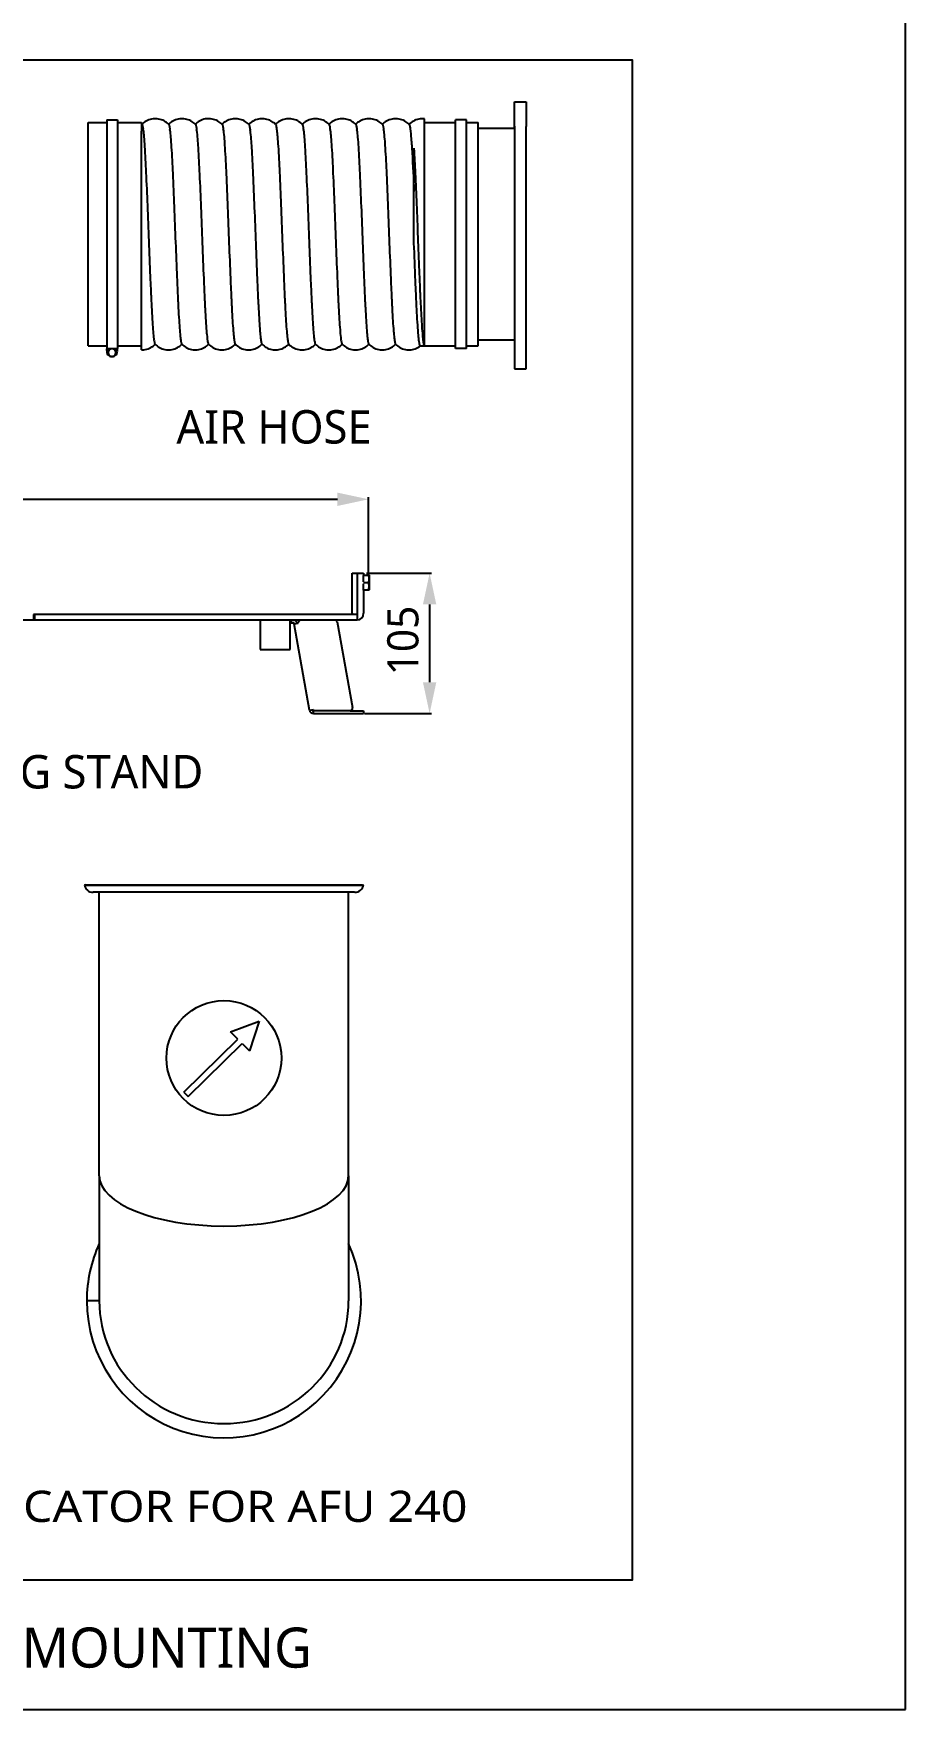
# Model space of a CAD drawing. Header units: millimetres. Extents: x 0 to 2800, y 0 to 1980.
# Drawn here: x 2147 to 2800, y 0 to 1254 of the extents above; entities that cross this region are included whole.
import ezdxf
from ezdxf.enums import TextEntityAlignment as Align

# ---------------------------------------------------------------- set-up
doc = ezdxf.new("R2010")
doc.units = ezdxf.units.MM
doc.header["$LTSCALE"] = 154
doc.header["$PDMODE"] = 3
doc.header["$PDSIZE"] = 8
doc.layers.get('0').update_dxf_attribs({"linetype": 'CONTINUOUS'})
doc.layers.get('Defpoints').update_dxf_attribs({"linetype": 'CONTINUOUS'})
doc.styles.get("Standard").update_dxf_attribs({"font": 'msjhl.ttc'})
doc.dimstyles.new('DIMSTYLE_2', dxfattribs={"dimtxt": 23.333333, "dimasz": 23.333333, "dimexe": 1.5, "dimexo": 1, "dimtad": 1, "dimlfac": 0.9, "dimdsep": 46, "dimtxsty": 'Standard', "dimblk": '_FILLED', "dimblk1": '_FILLED', "dimblk2": '_FILLED', "dimcen": 0.09, "dimazin": 2, "dimtp": 0.01, "dimtm": 0.01, "dimtfac": 1, "dimtofl": 0, "dimtmove": 0, "dimatfit": 1, "dimldrblk": '_FILLED', "dimfxl": 1, "dimtolj": 1, "dimarcsym": 0})

# ---------------------------------------------------------------- blocks, each defined once
blk = doc.blocks.new('_FILLED')
at = {"color": 0, "linetype": 'ByBlock'}
blk.add_solid([(0, 0), (-1, 0.214), (-1, -0.214)], dxfattribs=at)
blk = doc.blocks.new('*D66')
at = {"color": 0, "linetype": 'Continuous', "lineweight": -2}
for p, q in [((1792.1, 850.3), (1792.1, 907.3)), ((1815.4, 905.8), (2374.8, 905.8)), ((2398.1, 850), (2398.1, 907.3))]:
    blk.add_line(p, q, dxfattribs=at)
at = {"layer": 'Defpoints', "color": 0}
for p in [(2398.1, 905.8), (1792.1, 849.3), (2398.1, 849)]:
    blk.add_point(p, dxfattribs=at)
at = {"color": 0, "linetype": 'ByBlock', "lineweight": -2, "xscale": 23.3333333333, "yscale": 23.3333333333, "zscale": 23.3333333333, "rotation": 180}
blk.add_blockref('_FILLED', (1792.1, 905.8), dxfattribs=at)
at = {"color": 0, "linetype": 'ByBlock', "lineweight": -2, "xscale": 23.3333333333, "yscale": 23.3333333333, "zscale": 23.3333333333}
blk.add_blockref('_FILLED', (2398.1, 905.8), dxfattribs=at)
at = {"color": 0, "insert": (2106.1, 937.5), "char_height": 23.33, "attachment_point": 2, "line_spacing_factor": 0.9}
blk.add_mtext('\\A1;607', dxfattribs=at)
blk = doc.blocks.new('*D67')
at = {"color": 0, "linetype": 'Continuous', "lineweight": -2}
for p, q in [((2396.5, 850.5), (2445.3, 850.5)), ((2443.8, 827.1), (2443.8, 768.8)), ((2395, 745.5), (2445.3, 745.5))]:
    blk.add_line(p, q, dxfattribs=at)
at = {"layer": 'Defpoints', "color": 0}
for p in [(2395.5, 850.5), (2394, 745.5), (2443.8, 745.5)]:
    blk.add_point(p, dxfattribs=at)
at = {"color": 0, "linetype": 'ByBlock', "lineweight": -2, "xscale": 23.3333333333, "yscale": 23.3333333333, "zscale": 23.3333333333}
for p, rotation in [((2443.8, 850.5), 90), ((2443.8, 745.5), 270)]:
    blk.add_blockref('_FILLED', p, dxfattribs=dict(at, rotation=rotation))
at = {"color": 0, "insert": (2412.1, 800.1), "char_height": 23.33, "attachment_point": 2, "rotation": 90, "line_spacing_factor": 0.9}
blk.add_mtext('\\A1;105', dxfattribs=at)
blk = doc.blocks.new('ARROW_4_BL2', base_point=(2301.1, 511.4))
at = {"color": 7, "linetype": 'Continuous'}
for p, q in [((2308, 531.6), (2329.3, 539.5)), ((2329.3, 539.5), (2322, 517.3)), ((2313.3, 526.1), (2308, 531.6)), ((2272.9, 486.6), (2313.3, 526.1)), ((2276.1, 483.3), (2316.6, 522.8)), ((2316.6, 522.8), (2322, 517.3)), ((2272.9, 486.6), (2276.1, 483.3))]:
    blk.add_line(p, q, dxfattribs=at)

msp = doc.modelspace()

# ---------------------------------------------------------------- linework, layer by layer
at = {"linetype": 'Continuous'}
for p, q in [((2800, 0), (2800, 1980)), ((2188.0887, 1020.5721), (2188.0887, 1187.7721)), ((2188.0887, 1187.7721), (2202.0706, 1187.7721)), ((2202.0706, 1189.7721), (2202.0706, 1018.5721)), ((2202.0706, 1189.7721), (2210.0706, 1189.7721)), ((2210.0706, 1189.7721), (2210.0706, 1018.5721)), ((2210.0706, 1187.7721), (2228.0887, 1187.7721)), ((2228.0887, 1187.7721), (2228.0887, 1181.4145)), ((2228.0887, 1017.6689), (2228.0887, 1181.4133)), ((2229.0902, 1187.1603), (2228.3768, 1186.485)), ((2248.4971, 1186.3336), (2248.3021, 1186.5334)), ((2268.4971, 1186.3336), (2268.3021, 1186.5334)), ((2288.4971, 1186.3336), (2288.3021, 1186.5334)), ((2308.4971, 1186.3336), (2308.3021, 1186.5334)), ((2328.4971, 1186.3336), (2328.3021, 1186.5334)), ((2348.4971, 1186.3336), (2348.3021, 1186.5334)), ((2368.4971, 1186.3336), (2368.3021, 1186.5334)), ((2388.4971, 1186.3336), (2388.3021, 1186.5334)), ((2389.3595, 1182.3844), (2389.3643, 1182.3456)), ((2389.3595, 1182.3812), (2389.3643, 1182.3456)), ((2408.4971, 1186.3336), (2408.3021, 1186.5334)), ((2428.4971, 1186.3336), (2428.3021, 1186.5334)), ((2440.0887, 1020.3807), (2440.0887, 1190.5693)), ((2440.0887, 1187.7721), (2463.2887, 1187.7721)), ((2471.2887, 1189.7721), (2463.2887, 1189.7721)), ((2463.2887, 1018.5721), (2463.2887, 1189.7721)), ((2471.2887, 1018.5721), (2471.2887, 1189.7721)), ((2471.2887, 1187.7721), (2480.0887, 1187.7721)), ((2480.0887, 1020.5721), (2480.0887, 1187.7721)), ((2507.2887, 1183.3721), (2480.0887, 1183.3721)), ((2507.2887, 1184.9721), (2507.2887, 1023.3721)), ((2516.0482, 1023.2035), (2516.0482, 1184.8833)), ((2432.0887, 1097.6255), (2432.0887, 1168.4982)), ((2188.0887, 1020.5721), (2202.0706, 1020.5721)), ((2202.0706, 1018.5721), (2210.0706, 1018.5721)), ((2202.0706, 1017.1643), (2202.0706, 1018.3816)), ((2210.0706, 1020.5721), (2228.0887, 1020.5721)), ((2210.0706, 1017.1643), (2210.0706, 1018.3816)), ((2228.0887, 1017.6694), (2228.3635, 1017.6667)), ((2228.3631, 1017.6666), (2228.7541, 1017.6721)), ((2238.2299, 1022.0105), (2238.3768, 1021.8592)), ((2258.2299, 1022.0105), (2258.3768, 1021.8592)), ((2278.2299, 1022.0105), (2278.3768, 1021.8592)), ((2298.2299, 1022.0105), (2298.3768, 1021.8592)), ((2318.2299, 1022.0105), (2318.3768, 1021.8592)), ((2338.2301, 1022.0103), (2338.3444, 1021.8922)), ((2358.2299, 1022.0105), (2358.3768, 1021.8592)), ((2378.2299, 1022.0105), (2378.3768, 1021.8592)), ((2398.2299, 1022.0105), (2398.3768, 1021.8592)), ((2418.2299, 1022.0105), (2418.3768, 1021.8592)), ((2436.8467, 1020.5721), (2439.8324, 1020.5721)), ((2440.0887, 1020.5721), (2463.2887, 1020.5721)), ((2471.2887, 1018.5721), (2463.2887, 1018.5721)), ((2471.2887, 1020.5721), (2480.0887, 1020.5721)), ((2507.2887, 1024.9721), (2480.0887, 1024.9721)), ((2385.8451, 850.4503), (2394.3268, 850.4503)), ((2385.8451, 820.4503), (2385.8451, 850.4503)), ((2389.7844, 820.4503), (2389.7844, 850.4503)), ((2398.0856, 843.2986), (2394.2594, 843.2986)), ((2394.3268, 850.4503), (2394.3268, 848.9944)), ((2394.3268, 849.0245), (2398.0856, 849.0245)), ((2398.0856, 848.8729), (2394.3268, 848.8729)), ((2394.3268, 844.0008), (2394.3268, 848.8729)), ((2394.3268, 837.876), (2394.3268, 842.6155)), ((2398.5768, 848.9487), (2398.5768, 837.9518)), ((2398.0856, 837.876), (2394.3268, 837.876)), ((2394.3268, 837.876), (2394.3268, 820.4503)), ((2389.6091, 815.4503), (1801.0446, 815.4503)), ((2389.6091, 819.4503), (2147.3642, 819.4503)), ((2147.3642, 819.4503), (2147.3642, 815.4503)), ((2148.2322, 815.4503), (2148.2322, 819.4503)), ((2316.9794, 815.4503), (2316.9794, 793.4503)), ((2339.493, 793.4503), (2339.493, 815.4503)), ((2340.493, 813.4503), (2340.493, 815.4503)), ((2345.3211, 813.7752), (2346.7266, 815.4503)), ((2389.6091, 819.4503), (2389.6091, 815.4503)), ((2339.493, 813.4503), (2341.493, 813.4503)), ((2342.4778, 812.6239), (2345.4322, 813.1449)), ((2353.8852, 747.9293), (2342.4778, 812.6239)), ((2345.4322, 813.1449), (2345.3211, 813.7752)), ((2374.7126, 814.0921), (2386.0407, 749.8468)), ((2316.9794, 793.4503), (2339.493, 793.4503)), ((2353.8852, 747.9293), (2356.8396, 748.4503)), ((2356.8396, 748.4503), (2357.0073, 747.4995)), ((2356.8396, 747.4503), (2357.0073, 747.4503)), ((2356.8396, 745.4503), (2356.8396, 747.4503)), ((2356.8396, 745.4503), (2394.3223, 745.4503)), ((2384.0711, 747.4995), (2357.0073, 747.4995)), ((2384.3225, 747.4503), (2394.3223, 747.4503)), ((2394.3223, 747.4503), (2394.3223, 745.4503)), ((2186.3141, 617.2268), (2185.3938, 617.0712)), ((2185.3938, 617.0712), (2394.2777, 617.0712)), ((2186.3141, 617.2268), (2393.3575, 617.2268)), ((2393.3575, 617.2268), (2394.2777, 617.0712)), ((2387.5618, 611.6268), (2191.8358, 611.6268)), ((2196.5025, 399.543), (2196.5024, 611.6268)), ((2383.1691, 399.5759), (2383.1691, 611.6268)), ((2196.5025, 399.543), (2196.5025, 305.9012)), ((2383.1691, 399.3743), (2383.1691, 305.9012)), ((2187.1692, 306.071), (2196.5025, 306.0629)), ((2196.5025, 305.9), (2187.1692, 305.8919)), ((0, 0), (2800, 0))]:
    msp.add_line(p, q, dxfattribs=at)
for p, q in [((2507.2887, 1183.3721), (2507.2887, 1203.3721)), ((2507.2887, 1203.3721), (2516.0482, 1203.3721)), ((2516.0482, 1203.3721), (2516.0482, 1184.8833)), ((2507.2887, 1023.3721), (2507.2887, 1003.3721)), ((2516.0482, 1003.3721), (2516.0482, 1023.2035)), ((2507.2887, 1003.3721), (2516.0482, 1003.3721))]:
    msp.add_line(p, q)
msp.add_lwpolyline([(1446.9521, 1234.6203), (2595.512, 1234.6203), (2595.512, 96.7199), (1446.9521, 96.7199)], close=True)
for points in [[(2228.4971, 1186.3336), (2228.3021, 1186.5334), (2228.0887, 1186.7433)], [(2238.3636, 1190.6776), (2237.9057, 1190.6701), (2236.7842, 1190.5879), (2235.6798, 1190.4173), (2234.6052, 1190.1621), (2233.5677, 1189.8281), (2232.5688, 1189.4187), (2231.6132, 1188.9382), (2230.7104, 1188.3954), (2229.8682, 1187.7997), (2229.0902, 1187.1603)], [(2248.3021, 1186.5334), (2247.5812, 1187.209), (2246.7963, 1187.847), (2245.9482, 1188.4396), (2245.0409, 1188.9779), (2244.0822, 1189.4529), (2243.0816, 1189.8561), (2242.0439, 1190.1835), (2240.9711, 1190.4319), (2239.8703, 1190.5959), (2238.7541, 1190.6721), (2238.3631, 1190.6776)], [(2258.3636, 1190.6776), (2257.921, 1190.6706), (2256.8062, 1190.5904), (2255.6994, 1190.4211), (2254.6097, 1190.1634), (2253.5488, 1189.8212), (2252.5304, 1189.4011), (2251.5595, 1188.9084), (2250.6455, 1188.3527), (2249.8044, 1187.7507), (2249.0406, 1187.1163), (2248.3492, 1186.457)], [(2268.3021, 1186.5334), (2267.5812, 1187.209), (2266.7963, 1187.847), (2265.9482, 1188.4396), (2265.0409, 1188.9779), (2264.0822, 1189.4529), (2263.0816, 1189.8561), (2262.0439, 1190.1835), (2260.9711, 1190.4319), (2259.8703, 1190.5959), (2258.7541, 1190.6721), (2258.3631, 1190.6776)], [(2278.3636, 1190.6776), (2277.9801, 1190.6723), (2276.9049, 1190.6011), (2275.8168, 1190.4434), (2274.7183, 1190.1932), (2273.6283, 1189.8501), (2272.5791, 1189.4234), (2271.5777, 1188.9185), (2270.6338, 1188.3449), (2269.7769, 1187.7294), (2269.0133, 1187.092), (2268.364, 1186.47)], [(2288.3021, 1186.5334), (2287.5812, 1187.209), (2286.7963, 1187.847), (2285.9482, 1188.4396), (2285.0409, 1188.9779), (2284.0822, 1189.4529), (2283.0816, 1189.8561), (2282.0439, 1190.1835), (2280.9711, 1190.4319), (2279.8703, 1190.5959), (2278.7541, 1190.6721), (2278.3631, 1190.6776)], [(2298.3636, 1190.6776), (2297.9057, 1190.6701), (2296.7842, 1190.5879), (2295.6798, 1190.4173), (2294.6052, 1190.1621), (2293.5677, 1189.8281), (2292.5688, 1189.4187), (2291.6132, 1188.9382), (2290.7104, 1188.3954), (2289.8682, 1187.7997), (2289.0902, 1187.1603), (2288.3768, 1186.485), (2288.3595, 1186.4673)], [(2308.3021, 1186.5334), (2307.5812, 1187.209), (2306.7963, 1187.847), (2305.9482, 1188.4396), (2305.0409, 1188.9779), (2304.0822, 1189.4529), (2303.0816, 1189.8561), (2302.0439, 1190.1835), (2300.9711, 1190.4319), (2299.8703, 1190.5959), (2298.7541, 1190.6721), (2298.3631, 1190.6776)], [(2318.3636, 1190.6776), (2317.9057, 1190.6701), (2316.7842, 1190.5879), (2315.6798, 1190.4173), (2314.6052, 1190.1621), (2313.5677, 1189.8281), (2312.5688, 1189.4187), (2311.6132, 1188.9382), (2310.7104, 1188.3954), (2309.8682, 1187.7997), (2309.0902, 1187.1603), (2308.3768, 1186.485), (2308.3595, 1186.4673)], [(2328.3021, 1186.5334), (2327.5812, 1187.209), (2326.7963, 1187.847), (2325.9482, 1188.4396), (2325.0409, 1188.9779), (2324.0822, 1189.4529), (2323.0816, 1189.8561), (2322.0439, 1190.1835), (2320.9711, 1190.4319), (2319.8703, 1190.5959), (2318.7541, 1190.6721), (2318.3631, 1190.6776)], [(2338.3636, 1190.6776), (2337.9057, 1190.6701), (2336.7842, 1190.5879), (2335.6798, 1190.4173), (2334.6052, 1190.1621), (2333.5677, 1189.8281), (2332.5688, 1189.4187), (2331.6132, 1188.9382), (2330.7104, 1188.3954), (2329.8682, 1187.7997), (2329.0902, 1187.1603), (2328.3768, 1186.485), (2328.3595, 1186.4673)], [(2348.3021, 1186.5334), (2347.5812, 1187.209), (2346.7963, 1187.847), (2345.9482, 1188.4396), (2345.0409, 1188.9779), (2344.0822, 1189.4529), (2343.0816, 1189.8561), (2342.0439, 1190.1835), (2340.9711, 1190.4319), (2339.8703, 1190.5959), (2338.7541, 1190.6721), (2338.3631, 1190.6776)], [(2358.3636, 1190.6776), (2357.9057, 1190.6701), (2356.7842, 1190.5879), (2355.6798, 1190.4173), (2354.6052, 1190.1621), (2353.5677, 1189.8281), (2352.5688, 1189.4187), (2351.6132, 1188.9382), (2350.7104, 1188.3954), (2349.8682, 1187.7997), (2349.0902, 1187.1603), (2348.3768, 1186.485), (2348.3595, 1186.4673)], [(2368.3021, 1186.5334), (2367.5812, 1187.209), (2366.7963, 1187.847), (2365.9482, 1188.4396), (2365.0409, 1188.9779), (2364.0822, 1189.4529), (2363.0816, 1189.8561), (2362.0439, 1190.1835), (2360.9711, 1190.4319), (2359.8703, 1190.5959), (2358.7541, 1190.6721), (2358.3631, 1190.6776)], [(2378.3636, 1190.6776), (2377.9057, 1190.6701), (2376.7842, 1190.5879), (2375.6798, 1190.4173), (2374.6052, 1190.1621), (2373.5677, 1189.8281), (2372.5688, 1189.4187), (2371.6132, 1188.9382), (2370.7104, 1188.3954), (2369.8682, 1187.7997), (2369.0902, 1187.1603), (2368.3768, 1186.485), (2368.3595, 1186.4673)], [(2388.3021, 1186.5334), (2387.5812, 1187.209), (2386.7963, 1187.847), (2385.9482, 1188.4396), (2385.0409, 1188.9779), (2384.0822, 1189.4529), (2383.0816, 1189.8561), (2382.0439, 1190.1835), (2380.9711, 1190.4319), (2379.8703, 1190.5959), (2378.7541, 1190.6721), (2378.3631, 1190.6776)], [(2398.3636, 1190.6776), (2397.9057, 1190.6701), (2396.7842, 1190.5879), (2395.6798, 1190.4173), (2394.6052, 1190.1621), (2393.5677, 1189.8281), (2392.5688, 1189.4187), (2391.6132, 1188.9382), (2390.7104, 1188.3954), (2389.8682, 1187.7997), (2389.0902, 1187.1603), (2388.3768, 1186.485), (2388.3595, 1186.4673)], [(2408.3021, 1186.5334), (2407.5812, 1187.209), (2406.7963, 1187.847), (2405.9482, 1188.4396), (2405.0409, 1188.9779), (2404.0822, 1189.4529), (2403.0816, 1189.8561), (2402.0439, 1190.1835), (2400.9711, 1190.4319), (2399.8703, 1190.5959), (2398.7541, 1190.6721), (2398.3631, 1190.6776)], [(2418.3636, 1190.6776), (2417.9623, 1190.6718), (2416.8753, 1190.598), (2415.7818, 1190.4369), (2414.6866, 1190.1846), (2413.606, 1189.842), (2412.5665, 1189.4176), (2411.574, 1188.9165), (2410.6385, 1188.3481), (2409.7859, 1187.7364), (2409.022, 1187.0997), (2408.3373, 1186.4449)], [(2428.3021, 1186.5334), (2427.5812, 1187.209), (2426.7963, 1187.847), (2425.9482, 1188.4396), (2425.0409, 1188.9779), (2424.0822, 1189.4529), (2423.0816, 1189.8561), (2422.0439, 1190.1835), (2420.9711, 1190.4319), (2419.8703, 1190.5959), (2418.7541, 1190.6721), (2418.3631, 1190.6776)], [(2438.3636, 1190.6776), (2437.9057, 1190.6701), (2436.7842, 1190.5879), (2435.6798, 1190.4173), (2434.6052, 1190.1621), (2433.5677, 1189.8281), (2432.5688, 1189.4187), (2431.6132, 1188.9382), (2430.7104, 1188.3954), (2429.8682, 1187.7997), (2429.0902, 1187.1603), (2428.3768, 1186.485), (2428.3595, 1186.4673)], [(2440.0887, 1190.5705), (2439.8703, 1190.5959), (2438.7541, 1190.6721), (2438.3631, 1190.6776)], [(2228.7541, 1017.6721), (2229.8703, 1017.7484), (2230.9711, 1017.9124), (2232.0439, 1018.1607), (2233.0816, 1018.4881), (2234.0822, 1018.8913), (2235.0409, 1019.3664), (2235.9482, 1019.9047), (2236.7963, 1020.4972), (2237.5812, 1021.1353), (2238.3021, 1021.8109), (2238.3667, 1021.877)], [(2238.3768, 1021.8592), (2239.0902, 1021.184), (2239.8682, 1020.5445), (2240.7104, 1019.9489), (2241.6132, 1019.4061), (2242.5688, 1018.9256), (2243.5677, 1018.5162), (2244.6052, 1018.1822), (2245.6798, 1017.927), (2246.7842, 1017.7564), (2247.9057, 1017.6742), (2248.3636, 1017.6666)], [(2248.3631, 1017.6666), (2248.7541, 1017.6721), (2249.8703, 1017.7484), (2250.9711, 1017.9124), (2252.0439, 1018.1607), (2253.0816, 1018.4881), (2254.0822, 1018.8913), (2255.0409, 1019.3664), (2255.9482, 1019.9047), (2256.7963, 1020.4972), (2257.5812, 1021.1353), (2258.3021, 1021.8109), (2258.3667, 1021.877)], [(2258.3768, 1021.8592), (2259.0902, 1021.184), (2259.8682, 1020.5445), (2260.7104, 1019.9489), (2261.6132, 1019.4061), (2262.5688, 1018.9256), (2263.5677, 1018.5162), (2264.6052, 1018.1822), (2265.6798, 1017.927), (2266.7842, 1017.7564), (2267.9057, 1017.6742), (2268.3636, 1017.6666)], [(2268.3631, 1017.6666), (2268.7541, 1017.6721), (2269.8703, 1017.7484), (2270.9711, 1017.9124), (2272.0439, 1018.1607), (2273.0816, 1018.4881), (2274.0822, 1018.8913), (2275.0409, 1019.3664), (2275.9482, 1019.9047), (2276.7963, 1020.4972), (2277.5812, 1021.1353), (2278.3021, 1021.8109), (2278.3667, 1021.877)], [(2278.3768, 1021.8592), (2279.0902, 1021.184), (2279.8682, 1020.5445), (2280.7104, 1019.9489), (2281.6132, 1019.4061), (2282.5688, 1018.9256), (2283.5677, 1018.5162), (2284.6052, 1018.1822), (2285.6798, 1017.927), (2286.7842, 1017.7564), (2287.9057, 1017.6742), (2288.3636, 1017.6666)], [(2288.3631, 1017.6666), (2288.7541, 1017.6721), (2289.8703, 1017.7484), (2290.9711, 1017.9124), (2292.0439, 1018.1607), (2293.0816, 1018.4881), (2294.0822, 1018.8913), (2295.0409, 1019.3664), (2295.9482, 1019.9047), (2296.7963, 1020.4972), (2297.5812, 1021.1353), (2298.3021, 1021.8109), (2298.3667, 1021.877)], [(2298.3768, 1021.8592), (2299.0902, 1021.184), (2299.8682, 1020.5445), (2300.7104, 1019.9489), (2301.6132, 1019.4061), (2302.5688, 1018.9256), (2303.5677, 1018.5162), (2304.6052, 1018.1822), (2305.6798, 1017.927), (2306.7842, 1017.7564), (2307.9057, 1017.6742), (2308.3636, 1017.6666)], [(2308.3631, 1017.6666), (2308.7541, 1017.6721), (2309.8703, 1017.7484), (2310.9711, 1017.9124), (2312.0439, 1018.1607), (2313.0816, 1018.4881), (2314.0822, 1018.8913), (2315.0409, 1019.3664), (2315.9482, 1019.9047), (2316.7963, 1020.4972), (2317.5812, 1021.1353), (2318.3021, 1021.8109), (2318.3667, 1021.877)], [(2318.3768, 1021.8592), (2319.0902, 1021.184), (2319.8682, 1020.5445), (2320.7104, 1019.9489), (2321.6132, 1019.4061), (2322.5688, 1018.9256), (2323.5677, 1018.5162), (2324.6052, 1018.1822), (2325.6798, 1017.927), (2326.7842, 1017.7564), (2327.9057, 1017.6742), (2328.3636, 1017.6666)], [(2328.3631, 1017.6666), (2328.7541, 1017.6721), (2329.8703, 1017.7484), (2330.9711, 1017.9124), (2332.0439, 1018.1607), (2333.0816, 1018.4881), (2334.0822, 1018.8913), (2335.0409, 1019.3664), (2335.9482, 1019.9047), (2336.7963, 1020.4972), (2337.5812, 1021.1353), (2338.3021, 1021.8109), (2338.3666, 1021.877)], [(2338.3444, 1021.8922), (2339.0353, 1021.2327), (2339.8043, 1020.5936), (2340.6599, 1019.9821), (2341.5962, 1019.4155), (2342.5886, 1018.9166), (2343.6279, 1018.4943), (2344.7072, 1018.1541), (2345.7996, 1017.9041), (2346.8885, 1017.7449), (2347.9695, 1017.6722), (2348.3636, 1017.6666)], [(2348.3631, 1017.6666), (2348.7541, 1017.6721), (2349.8703, 1017.7484), (2350.9711, 1017.9124), (2352.0439, 1018.1607), (2353.0816, 1018.4881), (2354.0822, 1018.8913), (2355.0409, 1019.3664), (2355.9482, 1019.9047), (2356.7963, 1020.4972), (2357.5812, 1021.1353), (2358.3021, 1021.8109), (2358.3667, 1021.877)], [(2358.3768, 1021.8592), (2359.0902, 1021.184), (2359.8682, 1020.5445), (2360.7104, 1019.9489), (2361.6132, 1019.4061), (2362.5688, 1018.9256), (2363.5677, 1018.5162), (2364.6052, 1018.1822), (2365.6798, 1017.927), (2366.7842, 1017.7564), (2367.9057, 1017.6742), (2368.3636, 1017.6666)], [(2368.3631, 1017.6666), (2368.7541, 1017.6721), (2369.8703, 1017.7484), (2370.9711, 1017.9124), (2372.0439, 1018.1607), (2373.0816, 1018.4881), (2374.0822, 1018.8913), (2375.0409, 1019.3664), (2375.9482, 1019.9047), (2376.7963, 1020.4972), (2377.5812, 1021.1353), (2378.3021, 1021.8109), (2378.3667, 1021.877)], [(2378.3768, 1021.8592), (2379.0902, 1021.184), (2379.8682, 1020.5445), (2380.7104, 1019.9489), (2381.6132, 1019.4061), (2382.5688, 1018.9256), (2383.5677, 1018.5162), (2384.6052, 1018.1822), (2385.6798, 1017.927), (2386.7842, 1017.7564), (2387.9057, 1017.6742), (2388.3636, 1017.6666)], [(2388.3631, 1017.6666), (2388.7541, 1017.6721), (2389.8703, 1017.7484), (2390.9711, 1017.9124), (2392.0439, 1018.1607), (2393.0816, 1018.4881), (2394.0822, 1018.8913), (2395.0409, 1019.3664), (2395.9482, 1019.9047), (2396.7963, 1020.4972), (2397.5812, 1021.1353), (2398.3021, 1021.8109), (2398.3667, 1021.877)], [(2398.3768, 1021.8592), (2399.0902, 1021.184), (2399.8682, 1020.5445), (2400.7104, 1019.9489), (2401.6132, 1019.4061), (2402.5688, 1018.9256), (2403.5677, 1018.5162), (2404.6052, 1018.1822), (2405.6798, 1017.927), (2406.7842, 1017.7564), (2407.9057, 1017.6742), (2408.3636, 1017.6666)], [(2408.3631, 1017.6666), (2408.7541, 1017.6721), (2409.8703, 1017.7484), (2410.9711, 1017.9124), (2412.0439, 1018.1607), (2413.0816, 1018.4881), (2414.0822, 1018.8913), (2415.0409, 1019.3664), (2415.9482, 1019.9047), (2416.7963, 1020.4972), (2417.5812, 1021.1353), (2418.3021, 1021.8109), (2418.3667, 1021.877)], [(2418.3768, 1021.8592), (2419.0902, 1021.184), (2419.8682, 1020.5445), (2420.7104, 1019.9489), (2421.6132, 1019.4061), (2422.5688, 1018.9256), (2423.5677, 1018.5162), (2424.6052, 1018.1822), (2425.6798, 1017.927), (2426.7842, 1017.7564), (2427.9057, 1017.6742), (2428.3636, 1017.6666)], [(2428.3631, 1017.6666), (2428.7541, 1017.6721), (2429.8703, 1017.7484), (2430.9711, 1017.9124), (2432.0439, 1018.1607), (2433.0816, 1018.4881), (2434.0822, 1018.8913), (2435.0409, 1019.3664)], [(2435.0409, 1019.3664), (2435.9482, 1019.9047), (2436.7963, 1020.4972), (2436.8642, 1020.5493)], [(2439.783, 1020.6102), (2439.8682, 1020.5445), (2440.0887, 1020.3795)]]:
    msp.add_lwpolyline(points, dxfattribs=at)
msp.add_circle((2289.8358, 487.5868), 42.9886, dxfattribs=at)
for centre, radius, start, end in [((2164.6632, 1174.4231), 65.1843, 7.0184591, 7.3112368), ((2178.9023, 1173.7089), 70.9893, 6.8596214, 7.1005669), ((2197.5218, 1173.5409), 72.3799, 6.848634, 7.0298827), ((2191.7521, 1172.8473), 78.1912, 6.7094124, 6.8491331), ((2217.527, 1173.5416), 72.3748, 6.848925, 7.0298944), ((2211.6835, 1172.8391), 78.2604, 6.7055458, 6.8493721), ((2237.5865, 1173.5488), 72.3148, 6.8514644, 7.0308687), ((2231.0946, 1172.7689), 78.8534, 6.6725428, 6.8514215), ((2268.8552, 1174.9507), 60.9592, 7.0188978, 7.6061694), ((2282.9337, 1174.2076), 66.9272, 7.014053, 7.2007439), ((2277.5091, 1173.5396), 72.3927, 6.8635088, 7.0144819), ((2302.4715, 1174.1502), 67.393, 7.0125861, 7.1721566), ((2297.4682, 1173.5347), 72.4339, 6.8629253, 7.0126743), ((2316.9003, 1173.4658), 73.006, 6.8563539, 6.9862429), ((2337.5917, 1173.5495), 72.3096, 6.8518676, 7.0307724), ((2330.9812, 1172.7553), 78.9676, 6.6663223, 6.8517192), ((2205.8203, 1018.3918), 3.7493, 176.776421, 180.1864013), ((2205.8693, 1018.3919), 3.7983, 180.1858164, 183.1689355), ((2201.9406, 1018.2042), 0.4279, 350.5495677, 359.8254901), ((2206.0499, 1015.7697), 2.8418, 137.0327748, 138.7432405), ((2206.062, 1015.756), 2.8609, 110.6903158, 116.6940361), ((2206.0779, 1015.7237), 2.8974, 103.1528918, 110.7590332), ((2206.0897, 1015.6815), 2.9404, 102.5891388, 109.690281), ((2206.0407, 1015.6373), 2.9854, 73.5503365, 77.3317742), ((2206.0507, 1015.6712), 2.95, 70.3762283, 73.5502994), ((2206.064, 1015.726), 2.8949, 68.3882003, 73.4848014), ((2206.0859, 1015.7622), 2.8524, 63.2783164, 68.5275261), ((2206.0866, 1015.765), 2.8486, 41.1412216, 43.5496241), ((2206.102, 1015.7817), 2.8263, 41.0913127, 43.5189351), ((2206.3008, 1018.3893), 3.7692, 359.8517651, 3.3310819), ((2206.2628, 1018.3894), 3.8072, 357.0533389, 359.8525779), ((2206.0655, 1016.6007), 3.9891, 208.0011602, 257.7053774), ((2386.87, 845.1714), 11.8106, 15.0054228, 18.2641722), ((2386.1537, 847.2256), 12.5615, 341.7826302, 343.1615335), ((2386.7438, 839.4613), 11.9733, 17.2788118, 18.6921649), ((2391.6335, 840.5879), 6.9434, 357.619757, 359.9947944), ((2341.493, 812.4503), 3, 10, 90), ((2372.7429, 813.7448), 2, 10, 58.5093688), ((2389.3268, 820.4503), 5, 273.2310829, 0), ((2384.6786, 820.4553), 5.1059, 345.1788776, 354.0970363), ((2384.7236, 820.4513), 5.0608, 354.0900873, 359.9883571), ((2341.493, 812.4503), 1, 10, 90), ((2356.8396, 748.4503), 3, 190, 270), ((2356.8396, 748.4503), 1, 190, 270), ((2341.3347, 907.0786), 159.6131, 275.2330311, 275.4729778), ((2358.434, 775.9842), 27.8037, 266.3431001, 266.5678667), ((2384.0711, 749.4995), 2, 270, 10), ((2191.8358, 618.1601), 6.5333, 189.5940682, 270), ((2387.8358, 618.1601), 6.5333, 270, 350.4059318), ((2289.8358, 305.9814), 102.6667, 180.05, 24.5937861), ((2289.8358, 305.9814), 102.6667, 155.406351, 179.95)]:
    msp.add_arc(centre, radius, start, end, dxfattribs=at)
for centre, ratio, start_param, end_param in [((2289.8358, 399.5759), 0.404026226, -3.140719989, 0), ((2289.8358, 305.9814), 0.985290515, 3.142465318, 6.282312642)]:
    msp.add_ellipse(centre, major_axis=(93.3333, 0), ratio=ratio, start_param=start_param, end_param=end_param, dxfattribs=at)
for points, knots in [([(2228.4459, 1186.377), (2228.4549, 1186.3712), (2228.4728, 1186.3576), (2228.489, 1186.3421), (2228.4971, 1186.3335)], [0, 0, 0, 0, 0.475571685, 1, 1, 1, 1]), ([(2228.6242, 1186.1362), (2228.658, 1186.0667), (2228.8151, 1185.6706), (2228.9057, 1185.2525), (2228.9744, 1184.9115)], [0, 0, 0, 0, 0.181763451, 1, 1, 1, 1]), ([(2228.9744, 1184.9115), (2229.0052, 1184.7589), (2229.1403, 1184.0313), (2229.2431, 1183.298), (2229.3175, 1182.7184)], [0, 0, 0, 0, 0.210290041, 1, 1, 1, 1]), ([(2229.3591, 1182.3879), (2229.5722, 1180.6576), (2229.9554, 1176.5032), (2230.7245, 1165.8642), (2231.5533, 1148.7536), (2232.57, 1125.1589), (2233.5353, 1099.2406), (2234.4068, 1077.5216), (2235.1122, 1061.1163), (2235.6111, 1050.3699), (2236.1285, 1041.0533), (2236.6421, 1033.4302), (2237.1389, 1027.7467), (2237.5033, 1024.6337), (2237.7475, 1023.4372)], [0, 0, 0, 0, 0.032851266, 0.078592163, 0.201001594, 0.355621769, 0.523625407, 0.689730602, 0.765214823, 0.833047041, 0.892444224, 0.941051228, 0.97698852, 1, 1, 1, 1]), ([(2248.6508, 1186.0786), (2248.6845, 1186.0021), (2248.8401, 1185.5766), (2248.9327, 1185.1315), (2249.0024, 1184.7694)], [0, 0, 0, 0, 0.184763884, 1, 1, 1, 1]), ([(2249.0024, 1184.7694), (2249.0332, 1184.6094), (2249.1682, 1183.8507), (2249.272, 1183.0868), (2249.3472, 1182.4839)], [0, 0, 0, 0, 0.21148406, 1, 1, 1, 1]), ([(2249.3834, 1182.1876), (2249.5965, 1180.4169), (2249.9817, 1176.181), (2250.7521, 1165.3854), (2251.5822, 1148.0909), (2252.6043, 1124.3201), (2253.5698, 1098.2966), (2254.447, 1076.5596), (2255.1528, 1060.1937), (2255.6536, 1049.5247), (2256.1744, 1040.3161), (2256.6865, 1032.8341), (2257.1841, 1027.3224), (2257.546, 1024.3287), (2257.7985, 1023.1978)], [0, 0, 0, 0, 0.033598436, 0.080105144, 0.203892362, 0.359745085, 0.528336053, 0.694471204, 0.769569842, 0.836934215, 0.895675541, 0.943334373, 0.978172318, 1, 1, 1, 1]), ([(2268.4971, 1186.3335), (2268.5937, 1186.2321), (2268.7424, 1185.8717), (2268.8404, 1185.5132), (2268.894, 1185.2831)], [0, 0, 0, 0, 0.372242464, 1, 1, 1, 1]), ([(2268.894, 1185.2831), (2268.9372, 1185.0981), (2269.1322, 1184.1437), (2269.2617, 1183.1774), (2269.3577, 1182.3993)], [0, 0, 0, 0, 0.195016976, 1, 1, 1, 1]), ([(2269.4078, 1181.9827), (2269.9126, 1177.6921), (2270.6595, 1166.767), (2271.6185, 1147.5378), (2272.6272, 1123.6616), (2273.5965, 1097.6), (2274.4753, 1075.883), (2275.1806, 1059.5689), (2275.682, 1048.9674), (2276.2044, 1039.843), (2276.7146, 1032.4621), (2277.2124, 1027.0662), (2277.572, 1024.1503), (2277.8298, 1023.0618)], [0, 0, 0, 0, 0.081419658, 0.20624857, 0.362914768, 0.531778647, 0.697768953, 0.772537228, 0.839532526, 0.89778817, 0.944796, 0.978919284, 1, 1, 1, 1]), ([(2288.4971, 1186.3335), (2288.5941, 1186.2316), (2288.7432, 1185.8692), (2288.8415, 1185.5089), (2288.8953, 1185.2775)], [0, 0, 0, 0, 0.372010729, 1, 1, 1, 1]), ([(2288.8953, 1185.2775), (2288.9384, 1185.0927), (2289.1327, 1184.1401), (2289.2619, 1183.1756), (2289.3577, 1182.3993)], [0, 0, 0, 0, 0.195215151, 1, 1, 1, 1]), ([(2289.4085, 1181.9773), (2289.912, 1177.6949), (2290.6579, 1166.7936), (2291.6153, 1147.6073), (2292.6223, 1123.7826), (2293.5904, 1097.7673), (2294.4672, 1076.0772), (2295.1716, 1059.7718), (2295.6721, 1049.163), (2296.1931, 1040.0208), (2296.7035, 1032.6108), (2297.2004, 1027.174), (2297.5606, 1024.2288), (2297.8155, 1023.123)], [0, 0, 0, 0, 0.081299128, 0.20588984, 0.362257782, 0.530881192, 0.696746818, 0.771546037, 0.838604278, 0.896986893, 0.944210623, 0.978604435, 1, 1, 1, 1]), ([(2308.4971, 1186.3335), (2308.5943, 1186.2314), (2308.7437, 1185.868), (2308.842, 1185.5068), (2308.896, 1185.2748)], [0, 0, 0, 0, 0.3718984, 1, 1, 1, 1]), ([(2308.896, 1185.2748), (2308.9389, 1185.0902), (2309.1328, 1184.1387), (2309.2619, 1183.1756), (2309.3575, 1182.4005)], [0, 0, 0, 0, 0.195323075, 1, 1, 1, 1]), ([(2309.4139, 1181.9312), (2309.9174, 1177.6276), (2310.6648, 1166.6837), (2311.6227, 1147.4338), (2312.6316, 1123.5542), (2313.6001, 1097.5022), (2314.4787, 1075.8011), (2315.1835, 1059.5029), (2315.6848, 1048.9145), (2316.207, 1039.803), (2316.7168, 1032.4344), (2317.2143, 1027.0495), (2317.5736, 1024.1402), (2317.8314, 1023.0548)], [0, 0, 0, 0, 0.081684143, 0.206664226, 0.363402327, 0.532234411, 0.698139004, 0.772841673, 0.839775065, 0.897966172, 0.944906411, 0.978969538, 1, 1, 1, 1]), ([(2328.4971, 1186.3335), (2328.6068, 1186.2183), (2328.7676, 1185.7952), (2328.8744, 1185.3801), (2328.9329, 1185.1103)], [0, 0, 0, 0, 0.365637619, 1, 1, 1, 1]), ([(2328.9329, 1185.1103), (2328.964, 1184.9668), (2329.1015, 1184.2737), (2329.2039, 1183.5741), (2329.2781, 1183.0194)], [0, 0, 0, 0, 0.207932949, 1, 1, 1, 1]), ([(2329.3576, 1182.3997), (2329.5698, 1180.6791), (2329.9515, 1176.5488), (2330.7179, 1165.9711), (2331.5444, 1148.9566), (2332.5567, 1125.4791), (2333.52, 1099.6628), (2334.3868, 1077.9997), (2335.0906, 1061.6094), (2335.5876, 1050.8434), (2336.1021, 1041.4845), (2336.6154, 1033.7934), (2337.1112, 1028.0167), (2337.4762, 1024.8358), (2337.715, 1023.6006)], [0, 0, 0, 0, 0.032699564, 0.078214155, 0.200039762, 0.353970607, 0.521467076, 0.687319336, 0.762904354, 0.83090703, 0.89059881, 0.939702944, 0.976271664, 1, 1, 1, 1]), ([(2348.6382, 1186.1066), (2348.6719, 1186.0334), (2348.8281, 1185.6222), (2348.9197, 1185.1904), (2348.9889, 1184.8385)], [0, 0, 0, 0, 0.183398378, 1, 1, 1, 1]), ([(2348.9889, 1184.8385), (2349.0197, 1184.682), (2349.1548, 1183.938), (2349.2582, 1183.1886), (2349.333, 1182.5967)], [0, 0, 0, 0, 0.210909746, 1, 1, 1, 1]), ([(2349.383, 1182.1909), (2349.595, 1180.4305), (2349.9783, 1176.2214), (2350.7452, 1165.4968), (2351.5723, 1148.3167), (2352.5892, 1124.6881), (2353.5518, 1098.7897), (2354.4235, 1077.1228), (2355.1271, 1060.7766), (2355.6255, 1050.0849), (2356.1426, 1040.8252), (2356.6548, 1033.2608), (2357.1506, 1027.6355), (2357.5138, 1024.5596), (2357.759, 1023.3812)], [0, 0, 0, 0, 0.03344066, 0.079692828, 0.202787587, 0.357805993, 0.525759342, 0.691574453, 0.76678133, 0.83433958, 0.893438754, 0.941701823, 0.977299944, 1, 1, 1, 1]), ([(2368.6429, 1186.0963), (2368.6765, 1186.0221), (2368.8319, 1185.6073), (2368.9237, 1185.1723), (2368.9929, 1184.8181)], [0, 0, 0, 0, 0.184042584, 1, 1, 1, 1]), ([(2368.9929, 1184.8181), (2369.0237, 1184.6606), (2369.1587, 1183.9126), (2369.2622, 1183.1592), (2369.3371, 1182.5643)], [0, 0, 0, 0, 0.211094571, 1, 1, 1, 1]), ([(2369.3831, 1182.1901), (2369.595, 1180.4304), (2369.9782, 1176.2229), (2370.7448, 1165.5029), (2371.5717, 1148.3309), (2372.5882, 1124.7124), (2373.5506, 1098.8231), (2374.4219, 1077.1616), (2375.1253, 1060.8173), (2375.6235, 1050.1243), (2376.1404, 1040.8612), (2376.6526, 1033.2913), (2377.1482, 1027.658), (2377.5115, 1024.5764), (2377.7562, 1023.3947)], [0, 0, 0, 0, 0.033432315, 0.079668759, 0.20271716, 0.357677425, 0.525584635, 0.69137493, 0.766588255, 0.834159162, 0.893282388, 0.94158714, 0.977238558, 1, 1, 1, 1]), ([(2388.4971, 1186.3335), (2388.513, 1186.3168), (2388.5864, 1186.2245), (2388.6361, 1186.1163), (2388.6719, 1186.029)], [0, 0, 0, 0, 0.196774305, 1, 1, 1, 1]), ([(2388.6719, 1186.029), (2388.705, 1185.9481), (2388.8572, 1185.5071), (2388.9504, 1185.0486), (2389.02, 1184.6764)], [0, 0, 0, 0, 0.187533966, 1, 1, 1, 1]), ([(2389.02, 1184.6764), (2389.0502, 1184.5149), (2389.1824, 1183.7538), (2389.2852, 1182.9879), (2389.3595, 1182.3844)], [0, 0, 0, 0, 0.212751241, 1, 1, 1, 1]), ([(2389.3842, 1182.1813), (2389.5973, 1180.4088), (2389.9827, 1176.1691), (2390.7533, 1165.3652), (2391.5836, 1148.0595), (2392.6061, 1124.2764), (2393.5718, 1098.2437), (2394.4494, 1076.5028), (2395.1553, 1060.1373), (2395.6563, 1049.4718), (2396.1774, 1040.2691), (2396.6894, 1032.7955), (2397.1871, 1027.2947), (2397.5488, 1024.3086), (2397.802, 1023.1822)], [0, 0, 0, 0, 0.033629173, 0.0801719, 0.204035604, 0.359967118, 0.528607702, 0.694759081, 0.76984069, 0.837181316, 0.895884557, 0.943484374, 0.978251491, 1, 1, 1, 1]), ([(2408.4971, 1186.3335), (2408.5958, 1186.2299), (2408.7466, 1185.8594), (2408.846, 1185.4918), (2408.9005, 1185.2553)], [0, 0, 0, 0, 0.37110071, 1, 1, 1, 1]), ([(2408.9005, 1185.2553), (2408.9429, 1185.0712), (2409.1343, 1184.1261), (2409.2626, 1183.1696), (2409.3575, 1182.4003)], [0, 0, 0, 0, 0.196007179, 1, 1, 1, 1]), ([(2409.4149, 1181.9225), (2409.9183, 1177.6166), (2410.6658, 1166.6692), (2411.6235, 1147.4154), (2412.6324, 1123.5348), (2413.6008, 1097.484), (2414.4794, 1075.7853), (2415.1841, 1059.4898), (2415.6853, 1048.9037), (2416.2075, 1039.7945), (2416.7172, 1032.4283), (2417.2147, 1027.0457), (2417.5739, 1024.1378), (2417.8318, 1023.0531)], [0, 0, 0, 0, 0.081730348, 0.206738402, 0.363491484, 0.53232037, 0.698211475, 0.772902682, 0.839824947, 0.898003876, 0.944930605, 0.978980997, 1, 1, 1, 1]), ([(2428.4971, 1186.3335), (2428.6095, 1186.2155), (2428.7726, 1185.7794), (2428.8811, 1185.3528), (2428.9405, 1185.0748)], [0, 0, 0, 0, 0.364412226, 1, 1, 1, 1]), ([(2428.9405, 1185.0748), (2428.9716, 1184.9294), (2429.1088, 1184.2291), (2429.2114, 1183.5225), (2429.2856, 1182.9626)], [0, 0, 0, 0, 0.208354909, 1, 1, 1, 1]), ([(2429.2856, 1182.9626), (2429.5953, 1180.6289), (2430.1026, 1174.7502), (2431.1287, 1159.146), (2431.6725, 1145.8696), (2432.0882, 1136.1363)], [0, 0, 0, 0, 0.150528217, 0.377071382, 1, 1, 1, 1]), ([(2432.0891, 1168.4974), (2432.4652, 1162.2613), (2433.1175, 1148.3392), (2434.059, 1126.1155), (2434.957, 1101.8419), (2435.7488, 1081.3764), (2436.4046, 1065.6703), (2436.8662, 1055.0656), (2437.331, 1045.5693), (2437.8111, 1037.3738), (2438.2289, 1031.4611), (2438.5652, 1027.5637), (2438.7945, 1025.2959), (2439.0234, 1023.4785), (2439.2457, 1022.0913), (2439.4752, 1021.1976), (2439.6516, 1020.7115), (2439.7835, 1020.6097)], [0, 0, 0, 0, 0.126474318, 0.282139649, 0.450311387, 0.618211306, 0.696762047, 0.768548081, 0.833099664, 0.889234473, 0.934747479, 0.953079787, 0.968444251, 0.980851719, 0.990258337, 0.996626462, 1, 1, 1, 1]), ([(2436.5401, 1020.9486), (2436.4077, 1021.2733), (2436.2032, 1022.1577), (2435.7947, 1024.7142), (2435.3548, 1029.4134), (2434.8116, 1036.7359), (2434.2653, 1046.1106), (2433.7332, 1057.221), (2432.9932, 1074.5765), (2432.446, 1088.2019), (2432.0894, 1097.6256)], [0, 0, 0, 0, 0.013686794, 0.035188954, 0.101188254, 0.197676244, 0.321915132, 0.467694833, 0.631881843, 1, 1, 1, 1]), ([(2202.3627, 1018.1339), (2202.3604, 1018.1203), (2202.3545, 1018.0933), (2202.346, 1018.0671), (2202.341, 1018.0543)], [0, 0, 0, 0, 0.501608946, 1, 1, 1, 1]), ([(2206.0706, 1018.5041), (2205.3385, 1018.5041), (2203.813, 1017.8927), (2203.2022, 1016.3671), (2203.2024, 1015.6353)], [0, 0, 0, 0, 0.500089633, 1, 1, 1, 1]), ([(2208.9388, 1015.6353), (2208.9389, 1016.3671), (2208.3281, 1017.8927), (2206.8026, 1018.5041), (2206.0706, 1018.5041)], [0, 0, 0, 0, 0.499910448, 1, 1, 1, 1]), ([(2209.8001, 1018.0543), (2209.791, 1018.0778), (2209.7774, 1018.1269), (2209.7728, 1018.1775), (2209.7728, 1018.203)], [0, 0, 0, 0, 0.497726603, 1, 1, 1, 1]), ([(2237.7475, 1023.4372), (2237.8121, 1023.1205), (2237.9312, 1022.6396), (2238.1048, 1022.1419), (2238.2299, 1022.0105)], [0, 0, 0, 0, 0.64048889, 1, 1, 1, 1]), ([(2238.2299, 1022.0105), (2238.2646, 1021.974), (2238.3637, 1021.9068), (2238.4624, 1021.9743), (2238.4971, 1022.0107)], [0, 0, 0, 0, 0.500402521, 1, 1, 1, 1]), ([(2257.7985, 1023.1978), (2257.8569, 1022.9364), (2257.9637, 1022.5331), (2258.1227, 1022.1231), (2258.2299, 1022.0105)], [0, 0, 0, 0, 0.632836535, 1, 1, 1, 1]), ([(2277.8298, 1023.0618), (2277.8843, 1022.8316), (2277.9839, 1022.4729), (2278.1331, 1022.1122), (2278.2299, 1022.0105)], [0, 0, 0, 0, 0.62762877, 1, 1, 1, 1]), ([(2297.8155, 1023.123), (2297.8718, 1022.8788), (2297.9746, 1022.5), (2298.1284, 1022.1171), (2298.2299, 1022.0105)], [0, 0, 0, 0, 0.630062386, 1, 1, 1, 1]), ([(2317.8314, 1023.0548), (2317.8858, 1022.8262), (2317.985, 1022.4698), (2318.1336, 1022.1116), (2318.2299, 1022.0105)], [0, 0, 0, 0, 0.627339691, 1, 1, 1, 1]), ([(2337.715, 1023.6006), (2337.7422, 1023.4598), (2337.8358, 1023.0141), (2337.9453, 1022.5671), (2338.0695, 1022.2801)], [0, 0, 0, 0, 0.314426072, 1, 1, 1, 1]), ([(2357.759, 1023.3812), (2357.8222, 1023.0775), (2357.9385, 1022.6147), (2358.1089, 1022.1376), (2358.2299, 1022.0105)], [0, 0, 0, 0, 0.638845394, 1, 1, 1, 1]), ([(2377.7562, 1023.3947), (2377.8197, 1023.0879), (2377.9367, 1022.6207), (2378.1079, 1022.1386), (2378.2299, 1022.0105)], [0, 0, 0, 0, 0.63924883, 1, 1, 1, 1]), ([(2397.802, 1023.1822), (2397.86, 1022.9243), (2397.966, 1022.5262), (2398.1239, 1022.1218), (2398.2299, 1022.0105)], [0, 0, 0, 0, 0.632274162, 1, 1, 1, 1]), ([(2417.8318, 1023.0531), (2417.8861, 1022.8249), (2417.9852, 1022.469), (2418.1338, 1022.1115), (2418.2299, 1022.0105)], [0, 0, 0, 0, 0.62726736, 1, 1, 1, 1]), ([(2436.8474, 1020.5726), (2436.8206, 1020.5725), (2436.6559, 1020.6358), (2436.5932, 1020.8185), (2436.5401, 1020.9486)], [0, 0, 0, 0, 0.160017517, 1, 1, 1, 1]), ([(2436.9441, 1020.6104), (2436.9294, 1020.599), (2436.8991, 1020.5802), (2436.8638, 1020.5727), (2436.8474, 1020.5726)], [0, 0, 0, 0, 0.531417589, 1, 1, 1, 1]), ([(2203.2024, 1015.6353), (2203.2025, 1014.9036), (2203.8133, 1013.3784), (2205.3385, 1012.7662), (2206.0706, 1012.7662)], [0, 0, 0, 0, 0.499912539, 1, 1, 1, 1]), ([(2206.0706, 1012.7662), (2206.8026, 1012.7662), (2208.3278, 1013.3784), (2208.9386, 1014.9036), (2208.9388, 1015.6353)], [0, 0, 0, 0, 0.500087538, 1, 1, 1, 1]), ([(2206.9381, 1012.7058), (2207.4966, 1012.83), (2208.5721, 1013.3267), (2209.3374, 1014.232), (2209.6038, 1014.7381)], [0, 0, 0, 0, 0.50009341, 1, 1, 1, 1]), ([(2398.5768, 848.9487), (2398.5768, 848.9947), (2398.3168, 848.9718), (2398.2054, 849.0146), (2398.0856, 849.0245)], [0, 0, 0, 0, 0.276523134, 1, 1, 1, 1]), ([(2398.0856, 848.8729), (2398.2054, 848.8828), (2398.3168, 848.9256), (2398.5768, 848.9027), (2398.5768, 848.9487)], [0, 0, 0, 0, 0.723487139, 1, 1, 1, 1]), ([(2398.5768, 837.9518), (2398.5768, 837.9059), (2398.3168, 837.9288), (2398.2054, 837.8859), (2398.0856, 837.876)], [0, 0, 0, 0, 0.276523134, 1, 1, 1, 1]), ([(2385.8451, 820.4503), (2385.8451, 820.1957), (2385.6388, 819.6672), (2385.1121, 819.4503), (2384.8603, 819.4503)], [0, 0, 0, 0, 0.50274908, 1, 1, 1, 1])]:
    msp.add_open_spline(points, degree=3, knots=knots, dxfattribs=at)
for points in [[(2228.4971, 1186.3335), (2228.5511, 1186.2769), (2228.59, 1186.2066), (2228.6242, 1186.1362)], [(2248.4971, 1186.3335), (2248.5655, 1186.2617), (2248.6108, 1186.1694), (2248.6508, 1186.0786)], [(2348.4971, 1186.3335), (2348.5585, 1186.269), (2348.6009, 1186.1875), (2348.6382, 1186.1066)], [(2368.4971, 1186.3335), (2368.5611, 1186.2663), (2368.6046, 1186.1809), (2368.6429, 1186.0963)], [(2202.341, 1018.0543), (2202.1636, 1017.5968), (2202.0699, 1017.0978), (2202.0711, 1016.6071)], [(2202.0711, 1016.6071), (2202.0727, 1015.9612), (2202.2403, 1015.2982), (2202.5434, 1014.7278)], [(2202.1508, 1018.5741), (2202.276, 1018.504), (2202.369, 1018.3463), (2202.3685, 1018.2029)], [(2203.3645, 1016.7072), (2203.4851, 1017.0484), (2203.6747, 1017.3718), (2203.9134, 1017.6439)], [(2203.365, 1016.707), (2203.4854, 1017.0482), (2203.675, 1017.3717), (2203.9136, 1017.6437)], [(2203.9703, 1017.7068), (2204.1994, 1017.9527), (2204.4765, 1018.161), (2204.7767, 1018.3123)], [(2203.9704, 1017.7067), (2204.1995, 1017.9526), (2204.4766, 1018.1609), (2204.7768, 1018.312)], [(2207.3684, 1018.31), (2207.6589, 1018.1636), (2207.9275, 1017.9637), (2208.1514, 1017.7278)], [(2207.3686, 1018.3102), (2207.6588, 1018.1634), (2207.9271, 1017.9633), (2208.1512, 1017.7276)], [(2208.2319, 1017.6391), (2208.674, 1017.133), (2208.9403, 1016.4237), (2208.9406, 1015.7516)], [(2209.6038, 1014.7381), (2209.9028, 1015.3064), (2210.0681, 1015.965), (2210.0701, 1016.6071)], [(2209.7728, 1018.203), (2209.7725, 1018.3464), (2209.865, 1018.5043), (2209.9903, 1018.5741)], [(2210.0701, 1016.6071), (2210.0717, 1017.0978), (2209.9776, 1017.5968), (2209.8001, 1018.0543)], [(2338.0695, 1022.2801), (2338.1111, 1022.1841), (2338.1578, 1022.0861), (2338.23, 1022.0103)], [(2205.2161, 1012.7031), (2205.7768, 1012.5803), (2206.3778, 1012.5812), (2206.9381, 1012.7058)], [(2398.1767, 843.5868), (2398.4208, 844.3943), (2398.5768, 845.2421), (2398.5768, 846.0857)], [(2398.5768, 840.5873), (2398.5768, 841.4083), (2398.4205, 842.2336), (2398.1768, 843.0177)], [(2398.5768, 846.0857), (2398.5768, 846.8072), (2398.464, 847.5323), (2398.2779, 848.2293)], [(2398.0856, 837.876), (2398.3495, 838.6565), (2398.5367, 839.4764), (2398.5709, 840.2995)]]:
    msp.add_open_spline(points, degree=3, dxfattribs=at)

# ---------------------------------------------------------------- block references
msp.add_blockref('ARROW_4_BL2', (2287.9567, 486.9644), dxfattribs=at)

# ---------------------------------------------------------------- texts
at = {"linetype": 'Continuous', "width": 1.134462}
msp.add_text('PIPE WITH/WITHOUT FLOW INDICATOR FOR AFU 240', height=23.333333, dxfattribs=at).set_placement((1603.0012, 140.3966), (2472.1451, 140.3966), align=Align.FIT)
at = {"attachment_point": 1}
for s, insert, char_height, width in [('AIR HOSE', (2254.285, 972.5043), 25, 259.882982), ('FILTER MOUNTING STAND', (1869.5499, 714.3677), 25, 576.055169), ('OPTIONAL KIT FOR FLOOR MOUNTING', (1642.6268, 61.3122), 30, 881.574567)]:
    msp.add_mtext(s, dxfattribs=dict(at, insert=insert, char_height=char_height, width=width))

# ---------------------------------------------------------------- dimensions: what is measured, and where the dimension line sits
at = {"linetype": 'Continuous'}
dim = msp.add_linear_dim(base=(2398.0856, 905.7839), p1=(1792.0768, 849.2721), p2=(2398.0856, 848.9652), text='607', dimstyle='DIMSTYLE_2', override={"dimpost": '<>'}, dxfattribs=at)
dim.commit()
dim.dimension.update_dxf_attribs({"geometry": '*D66', "text_midpoint": (2106.1051, 905.7839), "dimtype": 160})
dim = msp.add_linear_dim(base=(2443.839, 745.4503), p1=(2395.451, 850.4503), p2=(2393.989, 745.4503), angle=270, text='105', dimstyle='DIMSTYLE_2', override={"dimpost": '<>'}, dxfattribs=at)
dim.commit()
dim.dimension.update_dxf_attribs({"geometry": '*D67', "text_midpoint": (2443.839, 800.0757), "dimtype": 160})

doc.saveas('drawing.dxf')
